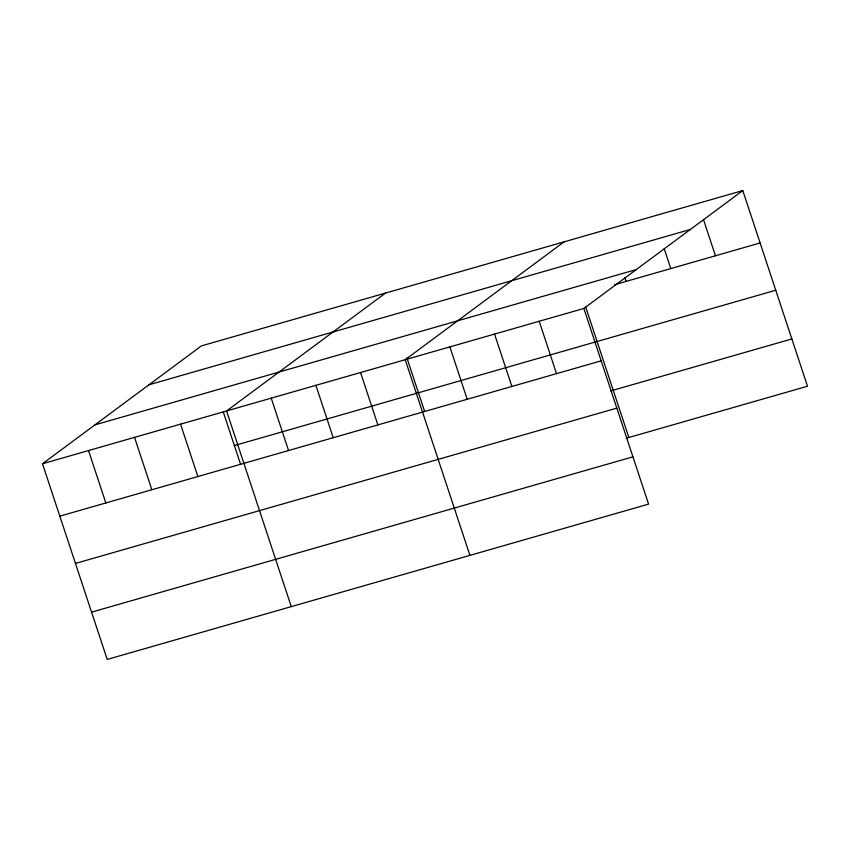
<?xml version="1.0" encoding="UTF-8"?>
<svg xmlns="http://www.w3.org/2000/svg" width="850" height="850" viewBox="0 0 850 850"><rect width="100%" height="100%" fill="white"/><g stroke="black" fill="none" stroke-linecap="round" stroke-linejoin="round"><path stroke-width="1.27" d="M742.794 190.57L583.865 308.454L648.582 504.114L107.206 659.43L42.5 463.771L201.418 345.886L742.794 190.57L807.5 386.229L626.301 438.217M385.486 293.08L226.567 410.964L291.274 606.624M564.145 241.825L405.216 359.709L469.922 555.369M148.984 384.784L690.349 229.468M94.945 424.873L636.31 269.556M614.646 284.697L760.112 242.962M42.5 463.771L583.865 308.454M234.387 445.559L775.753 290.243M59.829 516.152L601.194 360.836M610.661 390.936L791.86 338.948M75.459 563.433L616.834 408.117M91.566 612.149L632.942 456.832M703.492 219.597L715.456 255.776M664.19 248.625L670.788 268.589M624.888 277.652L626.131 281.403M585.576 306.659L628.851 437.484M539.208 321.268L556.527 373.649M494.541 334.082L511.87 386.463M449.884 346.896L467.203 399.277M406.927 357.914L424.649 411.485M360.559 372.523L377.878 424.904M315.892 385.337L333.221 437.718M271.224 398.151L288.554 450.532M223.274 411.963L240.582 464.291M180.551 424.161L197.869 476.553M134.534 437.368L151.852 489.749M88.517 450.564L105.846 502.956"/></g></svg>
